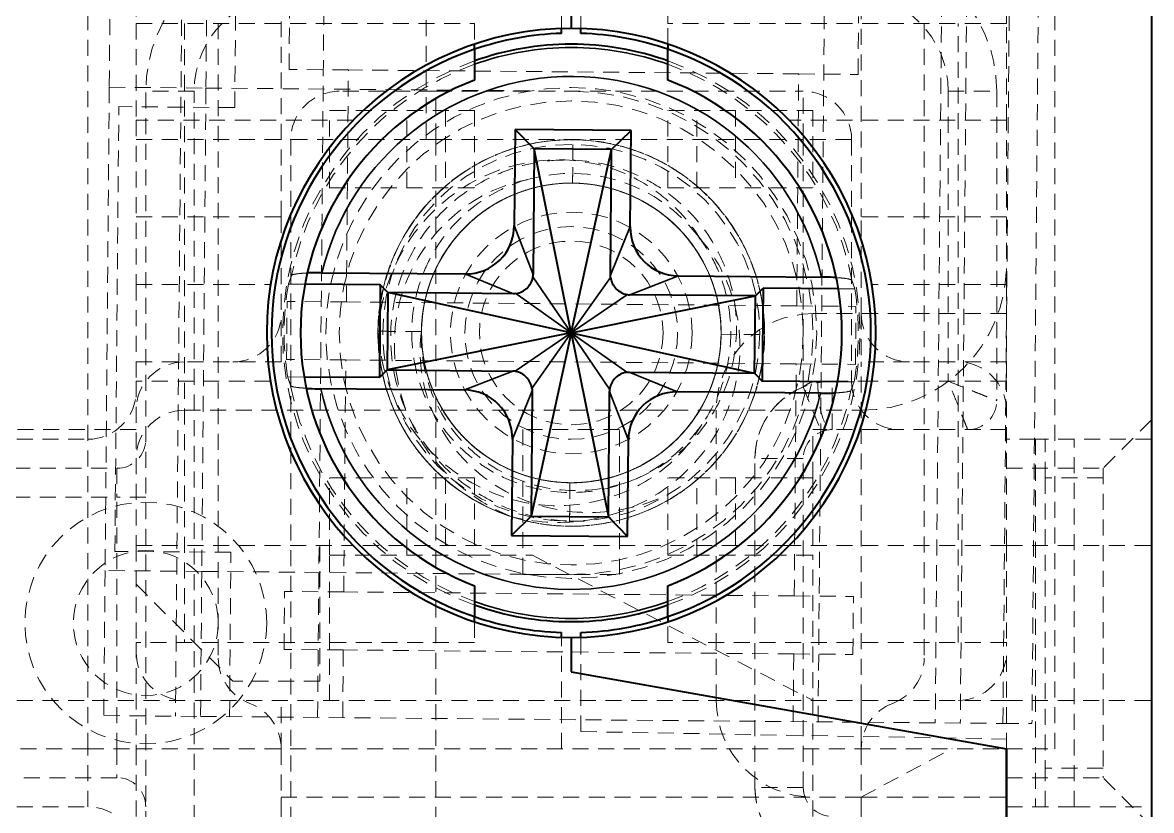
# Model space of a CAD drawing. Header units: inches. Extents: x 6934 to 18973, y 4254 to 7629.
# Drawn here: x 17143.8 to 17155.48, y 4876.81 to 4884.96 of the extents above; entities that cross this region are included whole.
import ezdxf

# ---------------------------------------------------------------- set-up
doc = ezdxf.new("R2010")
doc.units = ezdxf.units.IN
doc.header["$MEASUREMENT"] = 0
doc.linetypes.add('입력 정류부 ASSY$0$DASHED', pattern=[0.2067, 0.1654, -0.0413])
for name, color, linetype, lineweight, true_color in [('입력 정류부 ASSY$0$가려진 것(ISO)', 2, '입력 정류부 ASSY$0$DASHED', 18, 0xffff00), ('입력 정류부 ASSY$0$가려진 좁은 것(ISO)', 2, '입력 정류부 ASSY$0$DASHED', 18, 0xffff00), ('입력 정류부 ASSY$0$가시적인 것(ISO)', 3, 'Continuous', 40, 0x00ff00), ('입력 정류부 ASSY$0$가시적인 좁은 것(ISO)', 3, 'Continuous', 35, 0x00ff00)]:
    doc.layers.add(name, color=color, linetype=linetype, lineweight=lineweight, true_color=true_color)

# ---------------------------------------------------------------- blocks, each defined once
blk = doc.blocks.new('입력 정류부 ASSY')
at = {"layer": '입력 정류부 ASSY$0$가려진 것(ISO)'}
for p, q in [((498.404, 627.804), (498.404, 622.94)), ((490.404, 617.44), (490.404, 626.24)), ((490.904, 626.24), (490.904, 624.94)), ((495.304, 624.889), (495.304, 626.24)), ((499.904, 624.94), (499.904, 626.24)), ((500.404, 617.44), (500.404, 626.24)), ((495.504, 624.889), (495.504, 626.063)), ((490.639, 625.782), (490.626, 624.282)), ((491.754, 625.74), (491.754, 618.377)), ((491.924, 624.071), (491.939, 625.771)), ((499.054, 625.74), (499.054, 618.377)), ((499.869, 617.701), (499.939, 625.701)), ((500.239, 625.698), (500.169, 617.699)), ((492.404, 622.94), (492.404, 625.64)), ((493.904, 625.24), (493.904, 623.74)), ((496.404, 624.94), (496.404, 625.14)), ((492.486, 624.466), (492.491, 625.066)), ((498.37, 624.414), (498.375, 625.014)), ((490.904, 624.94), (490.904, 623.94)), ((490.904, 624.94), (494.404, 624.94)), ((494.404, 624.94), (494.404, 624.727)), ((496.404, 624.727), (496.404, 624.94)), ((499.904, 624.94), (496.404, 624.94)), ((499.904, 623.94), (499.904, 624.94)), ((493.099, 624.46), (492.486, 624.466)), ((497.757, 624.42), (493.099, 624.46)), ((497.757, 624.42), (498.37, 624.414)), ((490.626, 624.282), (490.583, 619.282)), ((490.626, 624.282), (491.626, 624.273)), ((491.626, 624.273), (491.583, 619.274)), ((491.626, 624.273), (495.426, 624.24)), ((491.004, 610.79), (491.004, 624.24)), ((494.004, 624.24), (493.004, 624.24)), ((494.004, 624.24), (497.804, 624.24)), ((499.804, 624.24), (499.804, 621.04)), ((490.684, 619.481), (490.725, 624.081)), ((491.924, 624.071), (490.725, 624.081)), ((492.904, 623.24), (492.904, 624.04)), ((494.404, 624.04), (492.904, 624.04)), ((493.704, 623.24), (493.704, 624.04)), ((494.404, 624.04), (494.404, 623.24)), ((496.404, 623.24), (496.404, 624.04)), ((497.904, 624.04), (496.404, 624.04)), ((497.104, 624.04), (497.104, 623.24)), ((497.904, 624.04), (497.904, 623.24)), ((490.904, 623.94), (490.904, 622.24)), ((493.15, 623.94), (490.904, 623.94)), ((499.904, 623.94), (497.659, 623.94)), ((499.904, 622.24), (499.904, 623.94)), ((490.904, 623.74), (492.504, 623.74)), ((492.504, 623.74), (492.504, 610.79)), ((498.304, 623.74), (498.304, 621.24)), ((492.904, 623.24), (494.404, 623.24)), ((496.404, 623.24), (497.904, 623.24)), ((490.904, 622.94), (492.404, 622.94)), ((492.404, 622.94), (492.404, 621.94)), ((499.904, 622.94), (498.404, 622.94)), ((498.404, 621.94), (498.404, 622.94)), ((490.904, 622.24), (490.904, 621.24)), ((490.904, 622.24), (492.294, 622.24)), ((492.65, 622.244), (492.479, 622.246)), ((498.338, 622.195), (498.167, 622.196)), ((499.904, 622.24), (498.514, 622.24)), ((499.904, 622.24), (499.904, 621.24)), ((492.46, 621.466), (492.465, 622.066)), ((493.078, 622.061), (492.465, 622.066)), ((497.736, 622.02), (493.078, 622.061)), ((492.404, 621.44), (492.404, 621.94)), ((497.736, 622.02), (498.349, 622.015)), ((499.904, 621.94), (497.904, 621.94)), ((498.344, 621.415), (498.349, 622.015)), ((498.404, 621.94), (498.404, 621.44)), ((493.072, 621.461), (492.46, 621.466)), ((497.731, 621.42), (493.072, 621.461)), ((490.904, 621.44), (491.904, 621.44)), ((492.404, 621.44), (491.904, 621.44)), ((497.731, 621.42), (498.344, 621.415)), ((498.404, 617.94), (498.404, 621.44)), ((498.904, 621.44), (498.404, 621.44)), ((499.904, 621.44), (498.904, 621.44)), ((490.904, 621.24), (490.904, 619.54)), ((492.294, 621.24), (490.904, 621.24)), ((492.642, 621.284), (492.471, 621.286)), ((498.33, 621.235), (498.159, 621.236)), ((499.904, 621.24), (498.514, 621.24)), ((499.904, 619.54), (499.904, 621.24)), ((491.404, 620.94), (498.404, 620.94)), ((496.904, 617.94), (496.904, 620.94)), ((501.404, 620.84), (500.904, 620.34)), ((490.904, 620.74), (489.404, 620.74)), ((495.904, 620.74), (494.904, 620.74)), ((494.904, 620.74), (494.904, 619.24)), ((495.904, 619.24), (495.904, 620.74)), ((497.904, 620.24), (497.904, 620.74)), ((499.904, 620.74), (497.904, 620.74)), ((489.404, 620.64), (490.404, 620.64)), ((500.204, 620.64), (499.904, 620.64)), ((500.604, 620.64), (500.204, 620.64)), ((500.304, 620.24), (500.304, 620.64)), ((501.404, 620.64), (500.604, 620.64)), ((500.604, 616.84), (500.604, 620.64)), ((497.804, 617.04), (497.804, 620.44)), ((488.05, 620.34), (490.704, 620.34)), ((499.904, 620.34), (500.904, 620.34)), ((500.904, 620.34), (500.904, 617.14)), ((492.904, 619.44), (492.904, 620.24)), ((494.404, 620.24), (492.904, 620.24)), ((493.704, 619.44), (493.704, 620.24)), ((494.404, 620.24), (494.404, 619.44)), ((496.404, 619.44), (496.404, 620.24)), ((497.904, 620.24), (496.404, 620.24)), ((497.104, 620.24), (497.104, 619.44)), ((497.904, 620.24), (497.904, 619.44)), ((500.304, 620.24), (500.304, 617.24)), ((500.904, 620.24), (500.304, 620.24)), ((491.884, 619.471), (490.684, 619.481)), ((490.904, 619.54), (490.904, 618.54)), ((490.904, 619.54), (493.15, 619.54)), ((492.804, 619.54), (492.804, 618.14)), ((497.659, 619.54), (493.15, 619.54)), ((499.904, 619.54), (497.659, 619.54)), ((499.904, 619.54), (501.404, 619.54)), ((499.904, 619.54), (499.904, 618.54)), ((491.87, 617.771), (491.884, 619.471)), ((492.904, 617.94), (492.904, 619.44)), ((492.904, 619.44), (494.404, 619.44)), ((494.404, 619.44), (495.004, 619.44)), ((495.004, 619.44), (497.904, 617.94)), ((496.404, 619.44), (497.904, 619.44)), ((497.904, 616.74), (497.904, 619.44)), ((490.583, 619.282), (490.57, 617.782)), ((491.583, 619.274), (490.583, 619.282)), ((491.583, 619.274), (495.382, 619.24)), ((490.904, 619.14), (491.904, 618.14)), ((494.904, 619.24), (495.904, 619.24)), ((492.434, 618.466), (492.439, 619.066)), ((493.051, 619.061), (492.439, 619.066)), ((497.71, 619.02), (493.051, 619.061)), ((497.71, 619.02), (498.323, 619.015)), ((498.317, 618.415), (498.323, 619.015)), ((494.404, 618.753), (494.404, 618.54)), ((496.404, 618.54), (496.404, 618.753)), ((495.304, 617.44), (495.304, 618.592)), ((495.504, 617.617), (495.504, 618.592)), ((490.904, 618.54), (490.904, 617.44)), ((494.404, 618.54), (490.904, 618.54)), ((493.046, 618.461), (492.434, 618.466)), ((497.705, 618.42), (493.046, 618.461)), ((499.904, 618.54), (496.404, 618.54)), ((499.904, 617.44), (499.904, 618.54)), ((497.705, 618.42), (498.317, 618.415)), ((492.804, 618.14), (491.904, 618.14)), ((489.404, 617.94), (490.404, 617.94)), ((492.404, 617.44), (492.404, 617.94)), ((492.404, 617.44), (492.404, 617.94)), ((498.404, 617.44), (498.404, 617.94)), ((498.404, 617.44), (498.404, 617.94)), ((498.404, 617.94), (498.404, 617.44)), ((499.904, 617.94), (501.404, 617.94)), ((490.57, 617.782), (491.57, 617.774)), ((491.57, 617.774), (499.869, 617.701)), ((495.504, 617.617), (499.904, 617.54)), ((499.869, 617.701), (500.169, 617.699)), ((490.404, 617.44), (490.904, 617.44)), ((490.904, 616.74), (490.904, 617.44)), ((490.904, 617.44), (499.904, 617.44)), ((492.404, 617.44), (492.404, 616.94)), ((498.404, 616.94), (499.342, 617.44)), ((498.404, 617.44), (498.404, 615.44)), ((499.904, 617.44), (500.404, 617.44)), ((490.704, 617.14), (488.05, 617.14)), ((499.904, 617.14), (500.904, 617.14)), ((500.304, 616.84), (500.304, 617.24)), ((500.904, 617.24), (500.304, 617.24)), ((501.404, 616.64), (500.904, 617.14)), ((492.404, 615.94), (492.404, 616.94)), ((498.404, 616.94), (492.404, 616.94)), ((492.404, 615.44), (492.404, 616.94)), ((498.404, 615.34), (498.404, 616.94)), ((498.404, 615.44), (498.404, 616.94)), ((498.404, 616.94), (499.904, 616.94)), ((489.404, 616.84), (490.404, 616.84)), ((499.904, 616.84), (500.204, 616.84)), ((500.604, 616.84), (500.204, 616.84)), ((500.604, 616.84), (501.404, 616.84))]:
    blk.add_line(p, q, dxfattribs=at)
for centre, radius in [((495.404, 621.74), 2.539), ((495.404, 621.74), 2.4), ((495.404, 621.74), 1.95), ((495.404, 621.74), 1.25), ((495.404, 621.74), 1.1), ((495.404, 621.74), 0.95), ((491.004, 618.74), 0.75)]:
    blk.add_circle(centre, radius, dxfattribs=at)
for centre, radius, start, end in [((492.504, 624.24), 1.5, 90, 180), ((498.304, 624.24), 1.5, 0, 90), ((495.404, 621.74), 2.986, 109.5668, 250.4332), ((495.404, 621.74), 2.986, 289.5668, 70.4332), ((493.004, 623.74), 0.5, 89.9999, 180), ((495.404, 621.74), 2.5, 269.5, 89.5), ((497.804, 623.74), 0.5, 0, 90), ((495.404, 621.74), 1.65, 36.986, 106.0238), ((495.404, 621.74), 1.55, 179.5859, 179.5), ((498.404, 622.44), 1.5, 270, 0), ((495.404, 621.74), 2.969, 170.1948, 188.8052), ((495.404, 621.74), 2.969, 350.1948, 8.8052), ((491.904, 621.94), 0.5, 270, 0), ((497.904, 620.94), 1, 90, 180), ((498.904, 621.94), 0.5, 180, 270), ((491.404, 620.94), 0.5, 90, 180), ((499.404, 620.94), 0.5, 0, 90), ((498.804, 621.24), 0.5, 180, 269.9994), ((490.404, 621.14), 0.5, 270, 0), ((499.504, 621.04), 0.3, 270, 0), ((491.404, 620.44), 0.5, 90, 180), ((498.104, 620.44), 0.3, 90, 180), ((490.704, 620.64), 0.3, 270, 359.9957), ((491.404, 618.44), 0.5, 180, 270), ((499.404, 618.44), 0.5, 270, 0), ((492.254, 618.377), 0.5, 180, 249.5127), ((498.554, 618.377), 0.5, 290.4873, 0), ((491.904, 617.44), 0.5, 0, 69.5127), ((497.904, 617.94), 1, 180, 270), ((498.904, 617.44), 0.5, 110.4873, 180), ((490.704, 616.84), 0.3, 0.0041, 90), ((498.104, 617.04), 0.3, 180, 270), ((490.404, 616.34), 0.5, 0, 90)]:
    blk.add_arc(centre, radius, start, end, dxfattribs=at)
for centre, major_axis, start_param, end_param in [((760.944, 619.02), (-268.627, 2.321), 6.245907, 6.249295), ((229.858, 623.655), (268.626, -2.367), 0.03389, 0.037279), ((760.951, 619.825), (-268.626, 2.367), 0.03389, 0.037279), ((229.865, 624.46), (268.627, -2.321), 6.245907, 6.249295)]:
    blk.add_ellipse(centre, major_axis=major_axis, ratio=0.099501, start_param=start_param, end_param=end_param, dxfattribs=at)
for points, knots in [([(493.406, 621.758), (493.405, 621.606), (493.421, 621.455), (493.485, 621.166), (493.531, 621.029), (493.646, 620.78), (493.712, 620.667), (493.865, 620.458), (493.951, 620.361), (494.245, 620.092), (494.48, 619.949), (494.856, 619.814), (494.983, 619.782), (495.407, 619.718), (495.653, 619.749), (496.079, 619.842), (496.321, 619.947), (496.655, 620.174), (496.766, 620.268), (497.055, 620.577), (497.189, 620.809), (497.317, 621.152), (497.348, 621.265), (497.402, 621.556), (497.411, 621.735), (497.372, 622.207), (497.285, 622.452), (497.087, 622.839), (496.956, 623.018), (496.701, 623.268), (496.593, 623.354), (496.321, 623.528), (496.152, 623.604), (495.724, 623.73), (495.457, 623.754), (495.033, 623.711), (494.872, 623.675), (494.459, 623.524), (494.255, 623.388), (493.959, 623.132), (493.834, 622.99), (493.64, 622.694), (493.566, 622.544), (493.414, 622.102), (493.397, 621.84), (493.418, 621.476), (493.444, 621.324), (493.523, 621.055), (493.57, 620.937), (493.671, 620.739), (493.721, 620.657), (493.832, 620.501), (493.893, 620.428), (494.047, 620.267), (494.144, 620.184), (494.465, 619.958), (494.712, 619.847), (495.064, 619.767), (495.159, 619.753), (495.377, 619.737), (495.499, 619.739), (495.746, 619.767), (495.871, 619.793), (496.147, 619.878), (496.296, 619.945), (496.616, 620.137), (496.821, 620.297), (497.159, 620.746), (497.275, 620.992), (497.381, 621.408), (497.402, 621.569), (497.404, 621.884), (497.388, 622.036), (497.32, 622.331), (497.27, 622.472), (497.09, 622.844), (496.928, 623.059), (496.638, 623.319), (496.536, 623.394), (496.314, 623.526), (496.194, 623.582), (495.951, 623.667), (495.827, 623.698), (495.545, 623.739), (495.387, 623.744), (495.017, 623.713), (494.762, 623.658), (494.33, 623.437), (494.175, 623.327), (493.834, 623.007), (493.684, 622.786), (493.473, 622.322), (493.414, 622.069), (493.399, 621.547), (493.442, 621.285), (493.616, 620.816), (493.747, 620.585), (494.053, 620.258), (494.175, 620.156), (494.453, 619.975), (494.609, 619.899), (494.771, 619.845)], [-3.390178, -3.390178, -3.390178, -3.390178, -3.371636, -3.371636, -3.353997, -3.353997, -3.338157, -3.338157, -3.322382, -3.322382, -3.289638, -3.289638, -3.273696, -3.273696, -3.237281, -3.237281, -3.184004, -3.184004, -3.154198, -3.154198, -3.097138, -3.097138, -3.070006, -3.070006, -3.029066, -3.029066, -2.960825, -2.960825, -2.892156, -2.892156, -2.848915, -2.848915, -2.790998, -2.790998, -2.707711, -2.707711, -2.655539, -2.655539, -2.56855, -2.56855, -2.487686, -2.487686, -2.416001, -2.416001, -2.286286, -2.286286, -2.191721, -2.191721, -2.113793, -2.113793, -2.054865, -2.054865, -1.996119, -1.996119, -1.91739, -1.91739, -1.753633, -1.753633, -1.694344, -1.694344, -1.618881, -1.618881, -1.539938, -1.539938, -1.439192, -1.439192, -1.307156, -1.307156, -1.188354, -1.188354, -1.11572, -1.11572, -1.047455, -1.047455, -0.980954, -0.980954, -0.86399, -0.86399, -0.807694, -0.807694, -0.748738, -0.748738, -0.691828, -0.691828, -0.621275, -0.621275, -0.525499, -0.525499, -0.46514, -0.46514, -0.375145, -0.375145, -0.280571, -0.280571, -0.186369, -0.186369, -0.099543, -0.099543, -0.051517, -0.051517, 0, 0, 0, 0]), ([(493.405, 621.759), (493.404, 621.56), (493.432, 621.363), (493.543, 620.984), (493.626, 620.804), (493.808, 620.529), (493.891, 620.427), (494.151, 620.166), (494.364, 620.011), (494.761, 619.841), (494.91, 619.796), (495.188, 619.748), (495.315, 619.739), (495.702, 619.747), (495.962, 619.804), (496.343, 619.968), (496.477, 620.045), (496.706, 620.217), (496.802, 620.305), (497.061, 620.593), (497.194, 620.815), (497.348, 621.234), (497.415, 621.488), (497.393, 622.062), (497.336, 622.323), (497.16, 622.708), (497.083, 622.837), (496.916, 623.056), (496.829, 623.15), (496.537, 623.408), (496.306, 623.543), (495.941, 623.67), (495.818, 623.701), (495.391, 623.764), (495.136, 623.729), (494.699, 623.629), (494.469, 623.522), (494.009, 623.21), (493.843, 623.004), (493.608, 622.646), (493.5, 622.408), (493.419, 622.012), (493.406, 621.885), (493.403, 621.631), (493.415, 621.504), (493.485, 621.124), (493.583, 620.877), (493.861, 620.443), (494.037, 620.258), (494.351, 620.036), (494.463, 619.972), (494.77, 619.834), (494.971, 619.778), (495.438, 619.723), (495.698, 619.745), (496.178, 619.883), (496.417, 619.995), (496.738, 620.245), (496.832, 620.334), (497.005, 620.534), (497.083, 620.646), (497.276, 620.992), (497.357, 621.245), (497.42, 621.757), (497.402, 622.011), (497.302, 622.382), (497.256, 622.503), (497.106, 622.809), (496.983, 622.984), (496.745, 623.23), (496.644, 623.315), (496.332, 623.529), (496.101, 623.629), (495.59, 623.75), (495.325, 623.754), (494.948, 623.692), (494.818, 623.657), (494.452, 623.516), (494.228, 623.376), (493.848, 623.023), (493.698, 622.814), (493.532, 622.447), (493.487, 622.312), (493.426, 622.038), (493.409, 621.898), (493.407, 621.758)], [0.000007, 0.000007, 0.000007, 0.000007, 0.059582, 0.059582, 0.118821, 0.118821, 0.158155, 0.158155, 0.229336, 0.229336, 0.268735, 0.268735, 0.301028, 0.301028, 0.366976, 0.366976, 0.406311, 0.406311, 0.439283, 0.439283, 0.504207, 0.504207, 0.552518, 0.552518, 0.589706, 0.589706, 0.609756, 0.609756, 0.626991, 0.626991, 0.662667, 0.662667, 0.679781, 0.679781, 0.721417, 0.721417, 0.783482, 0.783482, 0.869921, 0.869921, 0.97609, 0.97609, 1.024938, 1.024938, 1.073527, 1.073527, 1.173463, 1.173463, 1.271705, 1.271705, 1.321067, 1.321067, 1.401021, 1.401021, 1.502193, 1.502193, 1.59454, 1.59454, 1.637187, 1.637187, 1.682247, 1.682247, 1.768915, 1.768915, 1.854267, 1.854267, 1.897098, 1.897098, 1.967955, 1.967955, 2.011749, 2.011749, 2.094026, 2.094026, 2.186933, 2.186933, 2.23734, 2.23734, 2.334908, 2.334908, 2.433523, 2.433523, 2.487015, 2.487015, 2.540015, 2.540015, 2.540015, 2.540015]), ([(496.747, 622.7), (496.69, 622.793), (496.625, 622.881), (496.467, 623.055), (496.372, 623.14), (496.134, 623.31), (495.937, 623.423), (495.466, 623.532), (495.231, 623.548), (494.746, 623.469), (494.52, 623.385), (494.052, 623.101), (493.882, 622.908), (493.673, 622.625), (493.587, 622.466), (493.459, 622.123), (493.419, 621.942), (493.405, 621.759)], [0.0045848, 0.0045848, 0.0045848, 0.0045848, 0.0372467, 0.0372467, 0.0751879, 0.0751879, 0.1248691, 0.1248691, 0.1621487, 0.1621487, 0.1969453, 0.1969453, 0.2422713, 0.2422713, 0.2904655, 0.2904655, 0.3390433, 0.3390433, 0.3390433, 0.3390433]), ([(493.854, 621.751), (493.849, 621.618), (493.861, 621.484), (493.919, 621.222), (493.965, 621.096), (494.12, 620.793), (494.25, 620.629), (494.486, 620.427), (494.572, 620.367), (494.847, 620.213), (495.05, 620.146), (495.472, 620.096), (495.685, 620.112), (496.094, 620.225), (496.288, 620.321), (496.631, 620.584), (496.776, 620.75), (496.997, 621.131), (497.069, 621.344), (497.128, 621.785), (497.114, 622.01), (497.029, 622.334), (496.99, 622.44), (496.848, 622.733), (496.713, 622.921), (496.445, 623.159), (496.352, 623.227), (496.154, 623.343), (496.049, 623.392), (495.723, 623.506), (495.493, 623.538), (495.149, 623.521), (495.033, 623.504), (494.807, 623.448), (494.696, 623.408), (494.375, 623.258), (494.181, 623.115), (493.856, 622.76), (493.729, 622.55), (493.565, 622.097), (493.529, 621.857), (493.547, 621.375), (493.604, 621.137), (493.754, 620.803), (493.817, 620.695), (494.032, 620.394), (494.213, 620.224), (494.564, 620.001), (494.719, 619.93), (495.046, 619.829), (495.216, 619.8), (495.387, 619.794)], [-1.467475, -1.467475, -1.467475, -1.467475, -1.421358, -1.421358, -1.374964, -1.374964, -1.303542, -1.303542, -1.267757, -1.267757, -1.194711, -1.194711, -1.122411, -1.122411, -1.049221, -1.049221, -0.974178, -0.974178, -0.897563, -0.897563, -0.821369, -0.821369, -0.782976, -0.782976, -0.709701, -0.709701, -0.675322, -0.675322, -0.64062, -0.64062, -0.571763, -0.571763, -0.536741, -0.536741, -0.501709, -0.501709, -0.430115, -0.430115, -0.35782, -0.35782, -0.286329, -0.286329, -0.213765, -0.213765, -0.176539, -0.176539, -0.102866, -0.102866, -0.051425, -0.051425, -0.000047, -0.000047, -0.000047, -0.000047]), ([(494.772, 619.846), (494.567, 619.931), (494.377, 620.05), (494.07, 620.321), (493.924, 620.484), (493.687, 620.917), (493.612, 621.161), (493.561, 621.635), (493.577, 621.866), (493.702, 622.327), (493.812, 622.522), (494.054, 622.841), (494.21, 622.987), (494.57, 623.216), (494.756, 623.288), (494.949, 623.325)], [0.0000368, 0.0000368, 0.0000368, 0.0000368, 0.066496, 0.066496, 0.1229128, 0.1229128, 0.1807284, 0.1807284, 0.2333007, 0.2333007, 0.29152, 0.29152, 0.3555191, 0.3555191, 0.4215744, 0.4215744, 0.4215744, 0.4215744]), ([(494.949, 623.326), (494.766, 623.274), (494.593, 623.19), (494.267, 622.954), (494.12, 622.798), (493.95, 622.528), (493.902, 622.431), (493.826, 622.232), (493.797, 622.129), (493.742, 621.815), (493.747, 621.6), (493.814, 621.289), (493.846, 621.187), (493.965, 620.91), (494.073, 620.746), (494.28, 620.528), (494.361, 620.458), (494.534, 620.335), (494.625, 620.282), (494.916, 620.15), (495.126, 620.1), (495.446, 620.087), (495.552, 620.093), (495.867, 620.142), (496.068, 620.215), (496.342, 620.378), (496.428, 620.442), (496.587, 620.585), (496.659, 620.664), (496.85, 620.918), (496.943, 621.109), (497.025, 621.415), (497.043, 621.52), (497.064, 621.817), (497.044, 622.008), (496.964, 622.288), (496.928, 622.382), (496.838, 622.563), (496.785, 622.649), (496.724, 622.73)], [-0.8404494, -0.8404494, -0.8404494, -0.8404494, -0.783137, -0.783137, -0.7194337, -0.7194337, -0.687226, -0.687226, -0.6552146, -0.6552146, -0.5913606, -0.5913606, -0.5594308, -0.5594308, -0.5008563, -0.5008563, -0.4689192, -0.4689192, -0.4371665, -0.4371665, -0.3730272, -0.3730272, -0.3409886, -0.3409886, -0.2773983, -0.2773983, -0.2451589, -0.2451589, -0.21318, -0.21318, -0.1498121, -0.1498121, -0.1178841, -0.1178841, -0.0605763, -0.0605763, -0.0304348, -0.0304348, -0.0000152, -0.0000152, -0.0000152, -0.0000152]), ([(495.418, 623.289), (495.295, 623.291), (495.173, 623.278), (494.934, 623.222), (494.818, 623.18), (494.533, 623.036), (494.373, 622.913), (494.08, 622.583), (493.989, 622.392), (493.875, 622.053), (493.845, 621.858), (493.869, 621.449), (493.922, 621.248), (494.099, 620.881), (494.221, 620.718), (494.524, 620.45), (494.699, 620.347), (495.113, 620.199), (495.322, 620.184), (495.686, 620.205), (495.879, 620.252), (496.241, 620.42), (496.409, 620.544), (496.646, 620.802), (496.772, 620.968), (496.928, 621.396), (496.96, 621.599), (496.945, 622.009), (496.896, 622.206), (496.727, 622.57), (496.611, 622.733), (496.3, 623.027), (496.115, 623.128), (495.794, 623.249), (495.597, 623.296), (495.161, 623.284), (494.96, 623.238), (494.586, 623.072), (494.419, 622.954), (494.143, 622.661), (494.034, 622.491), (493.872, 622.08), (493.852, 621.87), (493.859, 621.569), (493.88, 621.361), (494.06, 620.943), (494.179, 620.772), (494.441, 620.516), (494.605, 620.39), (495.017, 620.227), (495.217, 620.189), (495.654, 620.192), (495.853, 620.248), (496.188, 620.39), (496.352, 620.499), (496.629, 620.771), (496.741, 620.933), (496.889, 621.265), (496.948, 621.464), (496.958, 621.901), (496.924, 622.101), (496.768, 622.516), (496.646, 622.682), (496.394, 622.949), (496.225, 623.07), (495.81, 623.258), (495.603, 623.283), (495.302, 623.295), (495.091, 623.278), (494.678, 623.123), (494.506, 623.018), (494.208, 622.747), (494.087, 622.582), (493.915, 622.211), (493.865, 622.01), (493.845, 621.575), (493.889, 621.377), (494.004, 621.054), (494.103, 620.867), (494.391, 620.551), (494.551, 620.433), (494.912, 620.257), (495.109, 620.204), (495.519, 620.182), (495.722, 620.211), (496.153, 620.359), (496.321, 620.483), (496.583, 620.714), (496.71, 620.88), (496.884, 621.24), (496.935, 621.432), (496.962, 621.795), (496.951, 622.004), (496.81, 622.421), (496.709, 622.598), (496.447, 622.905), (496.286, 623.031), (495.922, 623.214), (495.722, 623.271), (495.314, 623.301), (495.118, 623.275), (494.777, 623.166), (494.585, 623.079), (494.249, 622.792), (494.124, 622.634), (493.975, 622.351), (493.931, 622.236), (493.871, 621.998), (493.856, 621.876), (493.855, 621.754)], [-3.71751, -3.71751, -3.71751, -3.71751, -3.680765, -3.680765, -3.643813, -3.643813, -3.584064, -3.584064, -3.510267, -3.510267, -3.424595, -3.424595, -3.339463, -3.339463, -3.254377, -3.254377, -3.171458, -3.171458, -3.071401, -3.071401, -2.95727, -2.95727, -2.837433, -2.837433, -2.752805, -2.752805, -2.685785, -2.685785, -2.616291, -2.616291, -2.550204, -2.550204, -2.471868, -2.471868, -2.398672, -2.398672, -2.334832, -2.334832, -2.270057, -2.270057, -2.207551, -2.207551, -2.130572, -2.130572, -2.067948, -2.067948, -2.017175, -2.017175, -1.976711, -1.976711, -1.943475, -1.943475, -1.903979, -1.903979, -1.85879, -1.85879, -1.813602, -1.813602, -1.774105, -1.774105, -1.740869, -1.740869, -1.700406, -1.700406, -1.649633, -1.649633, -1.587009, -1.587009, -1.510029, -1.510029, -1.447524, -1.447524, -1.382749, -1.382749, -1.318909, -1.318909, -1.245713, -1.245713, -1.167376, -1.167376, -1.10129, -1.10129, -1.031796, -1.031796, -0.964776, -0.964776, -0.880148, -0.880148, -0.760311, -0.760311, -0.64618, -0.64618, -0.546123, -0.546123, -0.463204, -0.463204, -0.378118, -0.378118, -0.292986, -0.292986, -0.207313, -0.207313, -0.133516, -0.133516, -0.073768, -0.073768, -0.036816, -0.036816, -0.000071, -0.000071, -0.000071, -0.000071]), ([(496.954, 621.727), (496.955, 621.849), (496.942, 621.972), (496.886, 622.211), (496.844, 622.326), (496.7, 622.612), (496.577, 622.772), (496.247, 623.064), (496.056, 623.155), (495.717, 623.27), (495.522, 623.3), (495.113, 623.276), (494.912, 623.223), (494.545, 623.046), (494.382, 622.923), (494.114, 622.621), (494.011, 622.446), (493.863, 622.031), (493.848, 621.822), (493.869, 621.458), (493.916, 621.266), (494.084, 620.903), (494.208, 620.735), (494.466, 620.499), (494.632, 620.372), (495.06, 620.217), (495.263, 620.185), (495.673, 620.199), (495.871, 620.248), (496.234, 620.418), (496.397, 620.534), (496.691, 620.845), (496.792, 621.03), (496.913, 621.351), (496.96, 621.548), (496.948, 621.983), (496.902, 622.185), (496.736, 622.559), (496.618, 622.726), (496.325, 623.002), (496.155, 623.11), (495.744, 623.272), (495.534, 623.293), (495.233, 623.286), (495.025, 623.264), (494.607, 623.084), (494.436, 622.966), (494.18, 622.704), (494.054, 622.54), (493.891, 622.128), (493.853, 621.928), (493.856, 621.491), (493.912, 621.291), (494.054, 620.957), (494.163, 620.792), (494.435, 620.516), (494.597, 620.404), (494.929, 620.256), (495.128, 620.196), (495.565, 620.186), (495.765, 620.221), (496.18, 620.376), (496.346, 620.499), (496.613, 620.75), (496.734, 620.919), (496.922, 621.335), (496.947, 621.542), (496.959, 621.843), (496.942, 622.053), (496.787, 622.467), (496.682, 622.638), (496.411, 622.937), (496.246, 623.058), (495.875, 623.23), (495.674, 623.279), (495.239, 623.299), (495.041, 623.255), (494.718, 623.14), (494.531, 623.042), (494.215, 622.754), (494.097, 622.593), (493.921, 622.232), (493.868, 622.036), (493.846, 621.626), (493.875, 621.423), (494.023, 620.992), (494.147, 620.823), (494.378, 620.562), (494.544, 620.435), (494.904, 620.26), (495.096, 620.21), (495.459, 620.183), (495.668, 620.194), (496.085, 620.334), (496.262, 620.435), (496.57, 620.698), (496.695, 620.858), (496.878, 621.222), (496.935, 621.423), (496.965, 621.83), (496.939, 622.026), (496.831, 622.367), (496.743, 622.56), (496.456, 622.895), (496.298, 623.02), (496.015, 623.169), (495.9, 623.214), (495.662, 623.273), (495.54, 623.289), (495.418, 623.289)], [-3.717517, -3.717517, -3.717517, -3.717517, -3.680772, -3.680772, -3.64382, -3.64382, -3.584071, -3.584071, -3.510274, -3.510274, -3.424602, -3.424602, -3.339469, -3.339469, -3.254383, -3.254383, -3.171464, -3.171464, -3.071407, -3.071407, -2.957276, -2.957276, -2.837439, -2.837439, -2.752811, -2.752811, -2.685791, -2.685791, -2.616296, -2.616296, -2.55021, -2.55021, -2.471873, -2.471873, -2.398677, -2.398677, -2.334837, -2.334837, -2.270062, -2.270062, -2.207556, -2.207556, -2.130577, -2.130577, -2.067952, -2.067952, -2.017179, -2.017179, -1.976716, -1.976716, -1.94348, -1.94348, -1.903983, -1.903983, -1.858795, -1.858795, -1.813606, -1.813606, -1.77411, -1.77411, -1.740874, -1.740874, -1.70041, -1.70041, -1.649637, -1.649637, -1.587013, -1.587013, -1.510033, -1.510033, -1.447528, -1.447528, -1.382752, -1.382752, -1.318913, -1.318913, -1.245717, -1.245717, -1.16738, -1.16738, -1.101293, -1.101293, -1.031799, -1.031799, -0.964779, -0.964779, -0.880151, -0.880151, -0.760313, -0.760313, -0.646183, -0.646183, -0.546126, -0.546126, -0.463207, -0.463207, -0.37812, -0.37812, -0.292988, -0.292988, -0.207315, -0.207315, -0.133518, -0.133518, -0.073769, -0.073769, -0.036817, -0.036817, -0.000073, -0.000073, -0.000073, -0.000073]), ([(495.391, 620.191), (495.513, 620.19), (495.636, 620.203), (495.875, 620.258), (495.99, 620.301), (496.276, 620.445), (496.436, 620.567), (496.728, 620.898), (496.819, 621.088), (496.934, 621.428), (496.964, 621.623), (496.94, 622.031), (496.887, 622.232), (496.71, 622.6), (496.588, 622.762), (496.285, 623.03), (496.11, 623.134), (495.695, 623.282), (495.486, 623.297), (495.122, 623.276), (494.93, 623.229), (494.567, 623.061), (494.399, 622.936), (494.163, 622.679), (494.036, 622.513), (493.881, 622.085), (493.849, 621.882), (493.863, 621.472), (493.912, 621.274), (494.082, 620.91), (494.198, 620.748), (494.509, 620.454), (494.694, 620.352), (495.015, 620.232), (495.212, 620.184), (495.647, 620.197), (495.849, 620.243), (496.223, 620.408), (496.39, 620.527), (496.666, 620.82), (496.774, 620.99), (496.936, 621.4), (496.957, 621.611), (496.95, 621.912), (496.929, 622.119), (496.749, 622.538), (496.63, 622.709), (496.368, 622.965), (496.204, 623.09), (495.792, 623.253), (495.592, 623.291), (495.155, 623.289), (494.955, 623.233), (494.621, 623.091), (494.456, 622.982), (494.18, 622.71), (494.068, 622.547), (493.92, 622.215), (493.86, 622.017), (493.85, 621.58), (493.885, 621.379), (494.04, 620.964), (494.163, 620.798), (494.414, 620.532), (494.583, 620.41), (494.999, 620.223), (495.206, 620.198), (495.507, 620.186), (495.717, 620.202), (496.131, 620.357), (496.303, 620.463), (496.601, 620.734), (496.722, 620.899), (496.894, 621.269), (496.943, 621.47), (496.963, 621.905), (496.919, 622.104), (496.804, 622.427), (496.706, 622.613), (496.418, 622.929), (496.257, 623.048), (495.896, 623.224), (495.7, 623.276), (495.29, 623.298), (495.087, 623.27), (494.656, 623.121), (494.487, 622.998), (494.226, 622.766), (494.099, 622.6), (493.924, 622.24), (493.874, 622.049), (493.847, 621.686), (493.858, 621.476), (493.999, 621.059), (494.099, 620.882), (494.362, 620.575), (494.522, 620.45), (494.886, 620.266), (495.087, 620.21), (495.494, 620.179), (495.69, 620.206), (496.031, 620.314), (496.224, 620.402), (496.559, 620.689), (496.684, 620.846), (496.833, 621.129), (496.878, 621.244), (496.937, 621.482), (496.953, 621.604), (496.954, 621.727)], [0.000047, 0.000047, 0.000047, 0.000047, 0.036804, 0.036804, 0.073743, 0.073743, 0.13349, 0.13349, 0.207286, 0.207286, 0.292956, 0.292956, 0.378087, 0.378087, 0.463171, 0.463171, 0.546088, 0.546088, 0.646143, 0.646143, 0.760271, 0.760271, 0.880105, 0.880105, 0.964732, 0.964732, 1.03175, 1.03175, 1.101243, 1.101243, 1.167328, 1.167328, 1.245663, 1.245663, 1.318857, 1.318857, 1.382695, 1.382695, 1.447469, 1.447469, 1.509973, 1.509973, 1.586951, 1.586951, 1.649574, 1.649574, 1.700346, 1.700346, 1.740808, 1.740808, 1.774044, 1.774044, 1.813539, 1.813539, 1.858727, 1.858727, 1.903914, 1.903914, 1.94341, 1.94341, 1.976645, 1.976645, 2.017108, 2.017108, 2.067879, 2.067879, 2.130502, 2.130502, 2.20748, 2.20748, 2.269984, 2.269984, 2.334758, 2.334758, 2.398596, 2.398596, 2.471791, 2.471791, 2.550126, 2.550126, 2.61621, 2.61621, 2.685703, 2.685703, 2.752722, 2.752722, 2.837348, 2.837348, 2.957183, 2.957183, 3.07131, 3.07131, 3.171365, 3.171365, 3.254282, 3.254282, 3.339367, 3.339367, 3.424497, 3.424497, 3.510168, 3.510168, 3.583963, 3.583963, 3.64371, 3.64371, 3.680662, 3.680662, 3.717405, 3.717405, 3.717405, 3.717405]), ([(493.855, 621.754), (493.854, 621.645), (493.864, 621.536), (493.908, 621.323), (493.941, 621.219), (494.065, 620.936), (494.18, 620.769), (494.505, 620.452), (494.695, 620.355), (495.022, 620.224), (495.224, 620.188), (495.571, 620.193), (495.781, 620.215), (496.197, 620.394), (496.364, 620.507), (496.659, 620.804), (496.767, 620.98), (496.933, 621.383), (496.955, 621.593), (496.953, 621.889), (496.934, 622.099), (496.759, 622.519), (496.648, 622.686), (496.372, 622.967), (496.206, 623.081), (495.789, 623.264), (495.58, 623.287), (495.284, 623.293), (495.074, 623.275), (494.668, 623.116), (494.49, 623.011), (494.188, 622.721), (494.072, 622.556), (493.886, 622.143), (493.86, 621.934), (493.849, 621.587), (493.882, 621.384), (494.007, 621.055), (494.101, 620.864), (494.412, 620.534), (494.577, 620.415), (494.857, 620.286), (494.961, 620.251), (495.173, 620.204), (495.282, 620.192), (495.391, 620.191)], [-1.467544, -1.467544, -1.467544, -1.467544, -1.434845, -1.434845, -1.402183, -1.402183, -1.342612, -1.342612, -1.266807, -1.266807, -1.160829, -1.160829, -1.086491, -1.086491, -1.028607, -1.028607, -0.964311, -0.964311, -0.876608, -0.876608, -0.795575, -0.795575, -0.733796, -0.733796, -0.672017, -0.672017, -0.590984, -0.590984, -0.50328, -0.50328, -0.438984, -0.438984, -0.381101, -0.381101, -0.306762, -0.306762, -0.200784, -0.200784, -0.124979, -0.124979, -0.065409, -0.065409, -0.032727, -0.032727, -0.000047, -0.000047, -0.000047, -0.000047]), ([(496.724, 622.73), (496.806, 622.638), (496.91, 622.502), (497.067, 622.154), (497.114, 621.986), (497.172, 621.524), (497.127, 621.287), (497.041, 620.976), (496.956, 620.745), (496.62, 620.314), (496.434, 620.153), (495.99, 619.899), (495.75, 619.829), (495.278, 619.763), (495.02, 619.779), (494.771, 619.844)], [0.0003867, 0.0003867, 0.0003867, 0.0003867, 0.036933, 0.036933, 0.0670381, 0.0670381, 0.1181535, 0.1181535, 0.1677528, 0.1677528, 0.2070199, 0.2070199, 0.2508461, 0.2508461, 0.3025255, 0.3025255, 0.3025255, 0.3025255]), ([(492.674, 622.36), (492.649, 622.359), (492.625, 622.358), (492.578, 622.353), (492.552, 622.35), (492.523, 622.344), (492.514, 622.34), (492.512, 622.336)], [-0.03039823, -0.03039823, -0.03039823, -0.03039823, -0.02243125, -0.02243125, -0.01111462, -0.01111462, -0.00052219, -0.00052219, -0.00052219, -0.00052219]), ([(498.306, 622.285), (498.305, 622.289), (498.295, 622.293), (498.266, 622.3), (498.241, 622.304), (498.194, 622.309), (498.17, 622.311), (498.145, 622.312)], [-0.17980618, -0.17980618, -0.17980618, -0.17980618, -0.16921375, -0.16921375, -0.15789712, -0.15789712, -0.14993013, -0.14993013, -0.14993013, -0.14993013]), ([(493.406, 621.759), (493.421, 621.52), (493.478, 621.284), (493.65, 620.898), (493.769, 620.694), (494.145, 620.323), (494.355, 620.184), (494.804, 619.998), (495.028, 619.953), (495.484, 619.953), (495.709, 619.997), (496.094, 620.149), (496.26, 620.246), (496.543, 620.491), (496.661, 620.635), (496.754, 620.794)], [0.0000003, 0.0000003, 0.0000003, 0.0000003, 0.0716294, 0.0716294, 0.1268768, 0.1268768, 0.1753995, 0.1753995, 0.2224904, 0.2224904, 0.2683989, 0.2683989, 0.3069655, 0.3069655, 0.3443353, 0.3443353, 0.3443353, 0.3443353]), ([(493.855, 621.754), (493.788, 621.754), (493.721, 621.755), (493.588, 621.756), (493.521, 621.757), (493.454, 621.757)], [-0.04630337, -0.04630337, -0.04630337, -0.04630337, -0.0231476, -0.0231476, -0.00002676, -0.00002676, -0.00002676, -0.00002676]), ([(493.854, 621.754), (493.825, 621.526), (493.847, 621.288), (493.919, 621.063), (493.992, 620.838), (494.114, 620.627), (494.282, 620.446), (494.45, 620.265), (494.666, 620.115), (494.902, 620.018), (495.138, 619.921), (495.395, 619.875), (495.654, 619.884), (495.914, 619.893), (496.175, 619.957), (496.415, 620.073)], [0, 0, 0, 0, 0.2, 0.2, 0.2, 0.4, 0.4, 0.4, 0.6, 0.6, 0.6, 0.8, 0.8, 0.8, 1, 1, 1, 1]), ([(492.502, 621.195), (492.504, 621.191), (492.513, 621.187), (492.542, 621.18), (492.568, 621.176), (492.614, 621.172), (492.639, 621.17), (492.664, 621.168)], [-0.17980618, -0.17980618, -0.17980618, -0.17980618, -0.16921375, -0.16921375, -0.15789712, -0.15789712, -0.14993013, -0.14993013, -0.14993013, -0.14993013]), ([(498.135, 621.12), (498.16, 621.121), (498.184, 621.123), (498.23, 621.127), (498.256, 621.131), (498.285, 621.137), (498.295, 621.141), (498.296, 621.144)], [-0.03039823, -0.03039823, -0.03039823, -0.03039823, -0.02243125, -0.02243125, -0.01111462, -0.01111462, -0.00052219, -0.00052219, -0.00052219, -0.00052219]), ([(495.387, 619.794), (495.412, 619.794), (495.436, 619.793), (495.484, 619.793), (495.509, 619.794), (495.533, 619.795)], [-0.01457087, -0.01457087, -0.01457087, -0.01457087, -0.00729764, -0.00729764, -0.00001596, -0.00001596, -0.00001596, -0.00001596])]:
    blk.add_open_spline(points, degree=3, knots=knots, dxfattribs=at)
for points in [[(494.949, 623.326), (494.949, 623.326), (494.949, 623.326), (494.949, 623.326)], [(496.722, 622.733), (496.723, 622.732), (496.724, 622.731), (496.724, 622.73)], [(496.722, 622.733), (496.722, 622.733), (496.722, 622.733), (496.722, 622.733)]]:
    blk.add_open_spline(points, degree=3, dxfattribs=at)
at = {"layer": '입력 정류부 ASSY$0$가려진 좁은 것(ISO)'}
for p, q in [((491.381, 625.776), (491.311, 617.776)), ((491.639, 625.773), (491.626, 624.273)), ((492.781, 617.763), (492.851, 625.763)), ((497.957, 617.718), (498.027, 625.718)), ((499.239, 625.707), (499.169, 617.707)), ((499.498, 625.705), (499.428, 617.705)), ((491.404, 624.94), (491.404, 618.54)), ((499.404, 618.54), (499.404, 624.94)), ((493.078, 622.061), (493.099, 624.46)), ((497.736, 622.02), (497.757, 624.42)), ((491.504, 624.24), (491.004, 624.24)), ((491.504, 609.79), (491.504, 624.24)), ((494.004, 623.74), (494.004, 624.24)), ((497.804, 623.74), (497.804, 624.24)), ((499.304, 624.24), (499.304, 621.24)), ((499.304, 624.24), (499.804, 624.24)), ((494.104, 624.04), (494.104, 623.24)), ((496.704, 623.24), (496.704, 624.04)), ((494.004, 623.74), (492.504, 623.74)), ((494.004, 623.74), (494.004, 607.79)), ((494.004, 623.74), (497.804, 623.74)), ((495.418, 623.29), (495.421, 623.69)), ((495.421, 623.69), (495.418, 623.29)), ((497.804, 623.74), (497.804, 621.182)), ((498.304, 623.74), (497.804, 623.74)), ((493.454, 621.757), (493.406, 621.758)), ((493.406, 621.758), (493.454, 621.757)), ((497.354, 621.723), (496.954, 621.727)), ((496.954, 621.727), (497.354, 621.723)), ((493.051, 619.061), (493.072, 621.461)), ((497.71, 619.02), (497.731, 621.42)), ((497.954, 621.24), (498.104, 621.24)), ((498.104, 621.24), (498.514, 621.24)), ((498.104, 620.74), (498.104, 621.24)), ((497.804, 621.182), (497.992, 620.718)), ((500.204, 620.64), (500.204, 616.84)), ((497.304, 617.04), (497.304, 620.44)), ((497.804, 620.44), (497.304, 620.44)), ((497.304, 620.44), (497.304, 620.44)), ((490.704, 620.34), (490.704, 620.04)), ((494.104, 620.24), (494.104, 619.44)), ((495.387, 619.794), (495.391, 620.19)), ((495.391, 620.19), (495.387, 619.79)), ((496.704, 619.44), (496.704, 620.24)), ((488.05, 620.04), (490.704, 620.04)), ((491.004, 620.04), (490.704, 620.04)), ((490.704, 617.44), (490.704, 620.04)), ((491.583, 619.274), (491.57, 617.774)), ((493.04, 617.761), (493.046, 618.461)), ((497.699, 617.72), (497.705, 618.42)), ((499.904, 617.94), (490.404, 617.94)), ((490.404, 617.44), (488.05, 617.44)), ((490.404, 616.84), (490.404, 617.44)), ((490.704, 617.44), (490.704, 617.14)), ((497.804, 617.04), (497.304, 617.04)), ((497.304, 617.04), (497.304, 617.04))]:
    blk.add_line(p, q, dxfattribs=at)
blk.add_circle((491.004, 618.74), 1.25, dxfattribs=at)
for centre, radius, start, end in [((492.504, 624.24), 1, 90, 180), ((498.304, 624.24), 1, 0, 90), ((495.404, 621.74), 2.953, 109.7955, 168.3595), ((495.404, 621.74), 2.953, 10.6405, 70.2045), ((498.104, 620.44), 0.8, 90, 180), ((495.404, 621.74), 2.953, 190.6405, 250.2045), ((495.404, 621.74), 2.953, 289.7955, 348.3595), ((498.104, 620.44), 0.8, 112.0244, 180), ((498.104, 617.04), 0.8, 180, 270), ((498.104, 617.04), 0.8, 180, 247.9729)]:
    blk.add_arc(centre, radius, start, end, dxfattribs=at)
blk.add_ellipse((498.104, 621.24), major_axis=(0, -0.5), ratio=0.300024, start_param=4.712322, end_param=6.283226, dxfattribs=at)
for points, knots in [([(497.954, 621.24), (497.931, 621.24), (497.883, 621.234), (497.831, 621.203), (497.804, 621.182)], [0.0000168, 0.0000168, 0.0000168, 0.0000168, 0.5, 1, 1, 1, 1]), ([(499.304, 621.24), (499.345, 621.224), (499.384, 621.208), (499.42, 621.194), (499.456, 621.18), (499.489, 621.166), (499.52, 621.154), (499.551, 621.142), (499.579, 621.13), (499.604, 621.12), (499.63, 621.11), (499.652, 621.101), (499.672, 621.093), (499.674, 621.092), (499.677, 621.091), (499.679, 621.09), (499.696, 621.084), (499.711, 621.078), (499.724, 621.072), (499.726, 621.071), (499.729, 621.071), (499.73, 621.07), (499.743, 621.065), (499.753, 621.061), (499.762, 621.057), (499.764, 621.056), (499.765, 621.056), (499.767, 621.055), (499.775, 621.052), (499.781, 621.049), (499.787, 621.047), (499.788, 621.047), (499.789, 621.046), (499.79, 621.046), (499.794, 621.044), (499.798, 621.043), (499.8, 621.042), (499.801, 621.042), (499.801, 621.041), (499.802, 621.041), (499.803, 621.041), (499.804, 621.04), (499.804, 621.04)], [0, 0, 0, 0, 0.111111, 0.111111, 0.111111, 0.222222, 0.222222, 0.222222, 0.333333, 0.333333, 0.333333, 0.444444, 0.444444, 0.444444, 0.456898, 0.456898, 0.456898, 0.555556, 0.555556, 0.555556, 0.571103, 0.571103, 0.571103, 0.666667, 0.666667, 0.666667, 0.685358, 0.685358, 0.685358, 0.777778, 0.777778, 0.777778, 0.799623, 0.799623, 0.799623, 0.888889, 0.888889, 0.888889, 0.913753, 0.913753, 0.913753, 1, 1, 1, 1]), ([(499.504, 620.74), (499.504, 620.74), (499.504, 620.742), (499.503, 620.744), (499.501, 620.747), (499.5, 620.752), (499.497, 620.758), (499.495, 620.764), (499.492, 620.772), (499.487, 620.782), (499.483, 620.793), (499.478, 620.805), (499.472, 620.82), (499.466, 620.835), (499.459, 620.852), (499.451, 620.872), (499.443, 620.892), (499.434, 620.915), (499.424, 620.94), (499.414, 620.966), (499.403, 620.994), (499.391, 621.025), (499.378, 621.055), (499.365, 621.089), (499.35, 621.125), (499.336, 621.161), (499.321, 621.2), (499.304, 621.24)], [0, 0, 0, 0, 0.111111, 0.111111, 0.111111, 0.222222, 0.222222, 0.222222, 0.333333, 0.333333, 0.333333, 0.444444, 0.444444, 0.444444, 0.555556, 0.555556, 0.555556, 0.666667, 0.666667, 0.666667, 0.777778, 0.777778, 0.777778, 0.888889, 0.888889, 0.888889, 1, 1, 1, 1])]:
    blk.add_open_spline(points, degree=3, knots=knots, dxfattribs=at)
at = {"layer": '입력 정류부 ASSY$0$가시적인 것(ISO)'}
for p, q in [((501.404, 629.74), (501.404, 583.74)), ((495.404, 627.74), (495.404, 624.89)), ((495.404, 627.74), (495.404, 624.89)), ((495.304, 624.839), (495.304, 624.889)), ((495.504, 624.839), (495.504, 624.889)), ((494.404, 624.675), (494.404, 624.727)), ((496.404, 624.727), (496.404, 624.675)), ((494.823, 623.845), (494.814, 622.85)), ((496.023, 623.835), (494.823, 623.845)), ((495.021, 623.644), (494.823, 623.845)), ((495.821, 623.637), (496.023, 623.835)), ((496.014, 622.84), (496.023, 623.835)), ((495.021, 623.644), (495.01, 622.346)), ((495.821, 623.637), (495.021, 623.644)), ((495.404, 621.74), (495.021, 623.644)), ((495.404, 621.74), (495.821, 623.637)), ((495.81, 622.339), (495.821, 623.637)), ((492.826, 622.363), (494.305, 622.35)), ((496.514, 622.331), (497.994, 622.318)), ((493.429, 622.238), (492.65, 622.244)), ((493.429, 622.238), (493.42, 621.278)), ((493.508, 622.157), (493.429, 622.238)), ((497.308, 622.124), (497.388, 622.203)), ((497.388, 622.203), (497.38, 621.243)), ((498.167, 622.196), (497.388, 622.203)), ((493.508, 622.157), (493.501, 621.357)), ((494.806, 622.145), (493.508, 622.157)), ((495.404, 621.74), (493.508, 622.157)), ((495.404, 621.74), (497.308, 622.124)), ((497.308, 622.124), (496.01, 622.135)), ((497.301, 621.324), (497.308, 622.124)), ((495.404, 621.74), (493.501, 621.357)), ((495.404, 621.74), (494.988, 619.844)), ((495.404, 621.74), (497.301, 621.324)), ((495.404, 621.74), (495.788, 619.837)), ((493.501, 621.357), (493.42, 621.278)), ((493.501, 621.357), (494.799, 621.346)), ((493.42, 621.278), (492.642, 621.284)), ((496.003, 621.335), (497.301, 621.324)), ((497.301, 621.324), (497.38, 621.243)), ((498.159, 621.236), (497.38, 621.243)), ((494.294, 621.15), (492.815, 621.163)), ((494.999, 621.142), (494.988, 619.844)), ((495.788, 619.837), (495.799, 621.135)), ((497.983, 621.118), (496.504, 621.131)), ((494.795, 620.641), (494.786, 619.646)), ((495.986, 619.635), (495.995, 620.63)), ((494.988, 619.844), (494.786, 619.646)), ((494.988, 619.844), (495.788, 619.837)), ((495.788, 619.837), (495.986, 619.635)), ((494.786, 619.646), (495.986, 619.635)), ((494.404, 618.753), (494.404, 618.806)), ((496.404, 618.806), (496.404, 618.753)), ((495.304, 618.592), (495.304, 618.642)), ((495.404, 618.59), (495.404, 618.234)), ((495.404, 618.59), (495.404, 618.234)), ((495.504, 618.592), (495.504, 618.642)), ((495.404, 618.234), (499.904, 617.44)), ((495.404, 618.234), (499.904, 617.44)), ((499.904, 617.44), (499.904, 596.04)), ((499.904, 596.04), (499.904, 617.44))]:
    blk.add_line(p, q, dxfattribs=at)
for radius, start, end in [(3.15, 90, 270), (3.15, 270, 90), (3.1, 91.8486, 108.8191), (3.1, 71.1809, 88.1514), (3.1, 108.8191, 251.1809), (2.986, 70.4332, 109.5668), (3.1, 288.8191, 71.1809), (2.8, 110.9248, 249.0752), (2.8, 290.9248, 69.0752), (2.986, 250.4332, 289.5668), (3.1, 251.1809, 268.1514), (3.1, 271.8486, 288.8191)]:
    blk.add_arc((495.404, 621.74), radius, start, end, dxfattribs=at)
for centre, major_axis in [((494.276, 622.889), (-0.389, 0.396)), ((496.553, 622.869), (0.396, 0.389)), ((494.256, 620.612), (-0.396, -0.389)), ((496.533, 620.592), (0.389, -0.396))]:
    blk.add_ellipse(centre, major_axis=major_axis, ratio=0.939231, start_param=2.387521, end_param=3.895664, dxfattribs=at)
for points in [[(494.404, 624.675), (494.404, 624.639), (494.404, 624.567), (494.404, 624.461), (494.404, 624.391), (494.404, 624.356)], [(496.404, 624.356), (496.404, 624.391), (496.404, 624.461), (496.404, 624.567), (496.404, 624.639), (496.404, 624.675)], [(495.008, 622.321), (495.009, 622.329), (495.009, 622.338), (495.01, 622.346)], [(495.811, 622.314), (495.81, 622.322), (495.809, 622.331), (495.81, 622.339)], [(494.83, 622.147), (494.822, 622.146), (494.814, 622.145), (494.806, 622.145)], [(495.986, 622.137), (495.993, 622.136), (496.002, 622.135), (496.01, 622.135)], [(494.823, 621.344), (494.815, 621.345), (494.807, 621.345), (494.799, 621.346)], [(495.979, 621.334), (495.987, 621.335), (495.995, 621.335), (496.003, 621.335)], [(494.998, 621.166), (494.999, 621.158), (494.999, 621.15), (494.999, 621.142)], [(495.801, 621.159), (495.8, 621.151), (495.799, 621.143), (495.799, 621.135)], [(494.404, 619.125), (494.404, 619.09), (494.404, 619.019), (494.404, 618.913), (494.404, 618.842), (494.404, 618.806)], [(496.404, 618.806), (496.404, 618.842), (496.404, 618.913), (496.404, 619.019), (496.404, 619.09), (496.404, 619.125)]]:
    blk.add_open_spline(points, degree=3, dxfattribs=at)
for points, knots in [([(492.826, 622.363), (492.787, 622.363), (492.742, 622.363), (492.696, 622.361), (492.685, 622.361), (492.674, 622.36)], [-0.04536887, -0.04536887, -0.04536887, -0.04536887, -0.03388591, -0.03388591, -0.03039823, -0.03039823, -0.03039823, -0.03039823]), ([(494.83, 622.147), (494.832, 622.147), (494.834, 622.148), (494.856, 622.151), (494.877, 622.158), (494.915, 622.178), (494.933, 622.191), (494.962, 622.219), (494.975, 622.237), (494.996, 622.275), (495.003, 622.295), (495.007, 622.317), (495.007, 622.319), (495.008, 622.321)], [0.01709808, 0.01709808, 0.01709808, 0.01709808, 0.01777381, 0.01777381, 0.02384946, 0.02384946, 0.02992512, 0.02992512, 0.03600078, 0.03600078, 0.04207644, 0.04207644, 0.04275217, 0.04275217, 0.04275217, 0.04275217]), ([(495.811, 622.314), (495.811, 622.312), (495.812, 622.31), (495.815, 622.288), (495.822, 622.268), (495.842, 622.229), (495.855, 622.212), (495.883, 622.183), (495.901, 622.169), (495.939, 622.149), (495.959, 622.142), (495.981, 622.138), (495.983, 622.137), (495.986, 622.137)], [-0.22101525, -0.22101525, -0.22101525, -0.22101525, -0.22033952, -0.22033952, -0.21426387, -0.21426387, -0.20818821, -0.20818821, -0.20211255, -0.20211255, -0.19603689, -0.19603689, -0.19536116, -0.19536116, -0.19536116, -0.19536116]), ([(498.145, 622.312), (498.134, 622.313), (498.123, 622.314), (498.077, 622.316), (498.032, 622.317), (497.994, 622.318)], [-0.14993013, -0.14993013, -0.14993013, -0.14993013, -0.14644246, -0.14644246, -0.1349595, -0.1349595, -0.1349595, -0.1349595]), ([(494.998, 621.166), (494.997, 621.168), (494.997, 621.17), (494.993, 621.192), (494.987, 621.213), (494.967, 621.251), (494.953, 621.269), (494.925, 621.298), (494.908, 621.311), (494.87, 621.332), (494.849, 621.339), (494.827, 621.343), (494.825, 621.343), (494.823, 621.344)], [-0.22101525, -0.22101525, -0.22101525, -0.22101525, -0.22033952, -0.22033952, -0.21426387, -0.21426387, -0.20818821, -0.20818821, -0.20211255, -0.20211255, -0.19603689, -0.19603689, -0.19536116, -0.19536116, -0.19536116, -0.19536116]), ([(495.979, 621.334), (495.976, 621.333), (495.974, 621.333), (495.952, 621.329), (495.932, 621.323), (495.893, 621.303), (495.876, 621.289), (495.847, 621.261), (495.833, 621.244), (495.813, 621.206), (495.806, 621.185), (495.802, 621.163), (495.801, 621.161), (495.801, 621.159)], [0.01709808, 0.01709808, 0.01709808, 0.01709808, 0.01777381, 0.01777381, 0.02384946, 0.02384946, 0.02992512, 0.02992512, 0.03600078, 0.03600078, 0.04207644, 0.04207644, 0.04275217, 0.04275217, 0.04275217, 0.04275217]), ([(492.664, 621.168), (492.674, 621.167), (492.685, 621.167), (492.732, 621.164), (492.777, 621.163), (492.815, 621.163)], [-0.14993013, -0.14993013, -0.14993013, -0.14993013, -0.14644246, -0.14644246, -0.1349595, -0.1349595, -0.1349595, -0.1349595]), ([(497.983, 621.118), (498.021, 621.117), (498.066, 621.118), (498.113, 621.119), (498.124, 621.12), (498.135, 621.12)], [-0.04536887, -0.04536887, -0.04536887, -0.04536887, -0.03388591, -0.03388591, -0.03039823, -0.03039823, -0.03039823, -0.03039823])]:
    blk.add_open_spline(points, degree=3, knots=knots, dxfattribs=at)
at = {"layer": '입력 정류부 ASSY$0$가시적인 좁은 것(ISO)'}
for p, q in [((495.01, 622.346), (494.814, 622.85)), ((495.81, 622.339), (496.014, 622.84)), ((494.806, 622.145), (494.305, 622.35)), ((495.404, 621.74), (495.008, 622.321)), ((495.404, 621.74), (495.811, 622.314)), ((496.01, 622.135), (496.514, 622.331)), ((495.404, 621.74), (494.83, 622.147)), ((495.404, 621.74), (495.986, 622.137)), ((495.404, 621.74), (494.823, 621.344)), ((495.404, 621.74), (494.998, 621.166)), ((495.404, 621.74), (495.979, 621.334)), ((495.404, 621.74), (495.801, 621.159)), ((494.799, 621.346), (494.294, 621.15)), ((496.003, 621.335), (496.504, 621.131)), ((494.999, 621.142), (494.795, 620.641)), ((495.799, 621.135), (495.995, 620.63))]:
    blk.add_line(p, q, dxfattribs=at)
for radius, start, end in [(2.953, 70.2045, 109.7955), (2.653, 12.5719, 166.4281), (2.653, 192.5719, 346.4281), (2.953, 250.2045, 289.7955)]:
    blk.add_arc((495.404, 621.74), radius, start, end, dxfattribs=at)

msp = doc.modelspace()

# ---------------------------------------------------------------- block references
msp.add_blockref('입력 정류부 ASSY', (16654.075, 4260.012))

doc.saveas('drawing.dxf')
